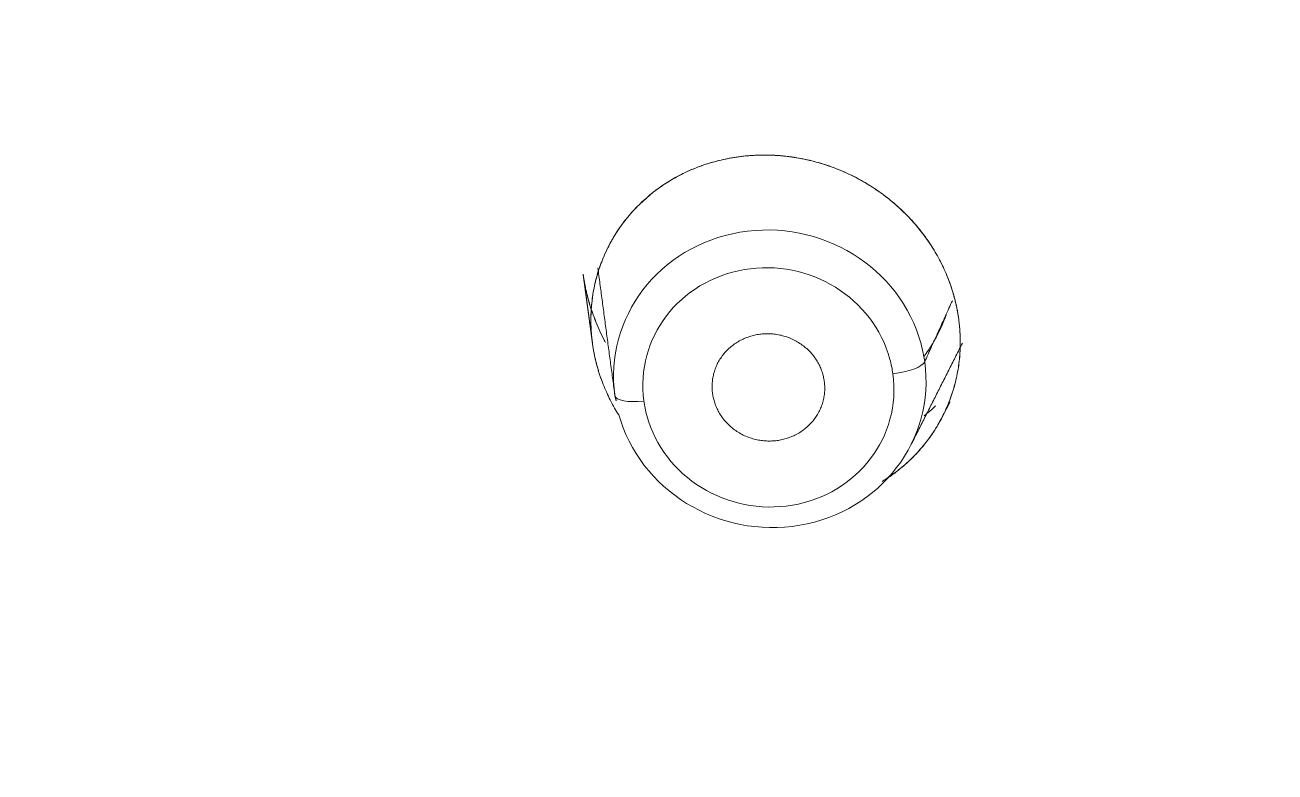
# Model space of a CAD drawing. Extents: x 6453 to 7582, y 0 to 827.
# Drawn here: x 6912.33 to 6924.52, y 484.94 to 492.23 of the extents above; entities that cross this region are included whole.
import ezdxf

# ---------------------------------------------------------------- set-up
doc = ezdxf.new("R2010")
doc.units = 0
doc.header["$LTSCALE"] = 30
doc.header["$MEASUREMENT"] = 0
doc.layers.add('1', color=7, linetype='CONTINUOUS')

msp = doc.modelspace()

# ---------------------------------------------------------------- linework, layer by layer
at = {"layer": '1', "color": 7, "linetype": 'Continuous', "lineweight": 18}
for p, q in [((6917.774, 489.795), (6917.864, 489.124)), ((6917.774, 489.795), (6917.864, 489.124)), ((6917.775, 489.787), (6917.865, 489.116)), ((6917.775, 489.787), (6917.865, 489.116)), ((6921.281, 488.412), (6921.351, 488.55)), ((6921.274, 488.397), (6921.281, 488.412))]:
    msp.add_line(p, q, dxfattribs=at)
for centre, major_axis, ratio, start_param, end_param in [((6959.952, 496.519), (-59.628, 0), 0.953717, 0, 1.529457), ((6959.952, 496.519), (-59.628, 0), 0.953717, 0, 1.529457), ((6919.594, 488.774), (-1.504, 0.254), 0.950356, 3.554809, 6.573626), ((6919.594, 488.774), (1.504, -0.254), 0.950356, 3.554809, 6.573626)]:
    msp.add_ellipse(centre, major_axis=major_axis, ratio=ratio, start_param=start_param, end_param=end_param, dxfattribs=at)
at = {"layer": '1', "color": 7, "linetype": 'Continuous', "lineweight": 13}
for centre, major_axis, ratio, start_param, end_param in [((6919.58, 488.69), (1.209, -0.205), 0.950356, 0.413216, 3.432033), ((6919.594, 488.774), (-1.504, 0.254), 0.950356, 3.432033, 3.554809), ((6919.58, 488.69), (1.209, -0.205), 0.950356, 0.290441, 0.413216), ((6920.81, 488.915), (0.297, 0.041), 0.298133, 4.618898, 6.097511), ((6919.58, 488.69), (1.209, -0.205), 0.950356, 3.554809, 6.573626), ((6918.381, 488.649), (0.297, 0.041), 0.298133, 3.140285, 4.618898), ((6919.58, 488.69), (1.209, -0.205), 0.950356, 3.432033, 3.554809)]:
    msp.add_ellipse(centre, major_axis=major_axis, ratio=ratio, start_param=start_param, end_param=end_param, dxfattribs=at)
at = {"layer": '1', "color": 7, "linetype": 'Continuous', "lineweight": 18}
for points, knots in [([(6962.419, 439.668), (6962.999, 439.691), (6964.676, 439.78), (6967.443, 440.04), (6970.703, 440.52), (6973.93, 441.172), (6977.115, 441.992), (6980.248, 442.979), (6983.318, 444.129), (6986.318, 445.439), (6989.237, 446.905), (6992.067, 448.523), (6994.799, 450.287), (6997.425, 452.192), (6999.937, 454.232), (7002.327, 456.402), (7004.588, 458.694), (7006.713, 461.101), (7008.695, 463.617), (7010.529, 466.233), (7012.208, 468.942), (7013.729, 471.735), (7015.085, 474.604), (7016.274, 477.54), (7017.291, 480.534), (7018.133, 483.576), (7018.799, 486.659), (7019.284, 489.772), (7019.59, 492.905), (7019.713, 496.05), (7019.655, 499.196), (7019.414, 502.335), (7018.993, 505.456), (7018.391, 508.55), (7017.612, 511.608), (7016.657, 514.62), (7015.53, 517.578), (7014.233, 520.471), (7012.77, 523.292), (7011.147, 526.031), (7009.368, 528.681), (7007.439, 531.234), (7005.364, 533.681), (7003.152, 536.015), (7000.807, 538.229), (6998.339, 540.316), (6995.753, 542.27), (6993.058, 544.085), (6990.263, 545.755), (6987.375, 547.276), (6984.403, 548.643), (6981.357, 549.85), (6978.245, 550.896), (6975.078, 551.776), (6971.865, 552.489), (6968.616, 553.031), (6965.34, 553.401), (6962.047, 553.598), (6958.749, 553.622), (6955.453, 553.471), (6952.172, 553.148), (6948.914, 552.652), (6945.69, 551.986), (6942.51, 551.151), (6939.382, 550.149), (6936.317, 548.985), (6933.324, 547.661), (6930.413, 546.181), (6927.591, 544.551), (6924.868, 542.774), (6922.252, 540.857), (6919.75, 538.805), (6917.371, 536.624), (6915.122, 534.322), (6913.01, 531.904), (6911.04, 529.379), (6909.22, 526.755), (6907.554, 524.038), (6906.048, 521.238), (6904.706, 518.363), (6903.532, 515.422), (6902.531, 512.423), (6901.704, 509.377), (6901.055, 506.291), (6900.585, 503.176), (6900.295, 500.041), (6900.188, 496.896), (6900.263, 493.75), (6900.519, 490.612), (6900.956, 487.493), (6901.573, 484.402), (6902.368, 481.348), (6903.339, 478.34), (6904.481, 475.388), (6905.793, 472.5), (6907.27, 469.686), (6908.907, 466.954), (6910.699, 464.313), (6912.642, 461.769), (6914.729, 459.332), (6916.953, 457.008), (6919.309, 454.805), (6921.788, 452.73), (6924.384, 450.788), (6927.088, 448.985), (6929.892, 447.328), (6932.788, 445.82), (6935.766, 444.468), (6938.818, 443.274), (6941.935, 442.243), (6945.107, 441.377), (6948.323, 440.68), (6951.575, 440.153), (6954.634, 439.822), (6956.606, 439.702), (6957.484, 439.668)], [0, 0, 0, 0, 0.004702, 0.013606, 0.022511, 0.031416, 0.040321, 0.049226, 0.058131, 0.067035, 0.07594, 0.084844, 0.093748, 0.102652, 0.111556, 0.120459, 0.129362, 0.138265, 0.147168, 0.15607, 0.164972, 0.173874, 0.182775, 0.191676, 0.200577, 0.209478, 0.218378, 0.227279, 0.236179, 0.245079, 0.253978, 0.262878, 0.271778, 0.280678, 0.289578, 0.298478, 0.307379, 0.316279, 0.32518, 0.334081, 0.342982, 0.351884, 0.360785, 0.369687, 0.37859, 0.387493, 0.396396, 0.405299, 0.414202, 0.423106, 0.43201, 0.440914, 0.449818, 0.458723, 0.467628, 0.476532, 0.485437, 0.494342, 0.503247, 0.512152, 0.521057, 0.529962, 0.538867, 0.547772, 0.556677, 0.565582, 0.574486, 0.583391, 0.592295, 0.601199, 0.610103, 0.619007, 0.62791, 0.636813, 0.645716, 0.654619, 0.663521, 0.672423, 0.681325, 0.690226, 0.699127, 0.708028, 0.716929, 0.725829, 0.734729, 0.743629, 0.752529, 0.761429, 0.770329, 0.779229, 0.788129, 0.797029, 0.805929, 0.814829, 0.82373, 0.832631, 0.841532, 0.850433, 0.859334, 0.868236, 0.877138, 0.886041, 0.894944, 0.903847, 0.91275, 0.921653, 0.930557, 0.939461, 0.948365, 0.95727, 0.966174, 0.975079, 0.983983, 0.992888, 1, 1, 1, 1]), ([(6995.778, 451.033), (6996.33, 451.416), (6997.748, 452.443), (6999.935, 454.234), (7002.327, 456.401), (7004.588, 458.694), (7006.713, 461.101), (7008.695, 463.617), (7010.529, 466.233), (7012.208, 468.942), (7013.729, 471.735), (7015.085, 474.604), (7016.274, 477.54), (7017.291, 480.534), (7018.133, 483.576), (7018.799, 486.659), (7019.284, 489.772), (7019.59, 492.905), (7019.713, 496.05), (7019.655, 499.196), (7019.414, 502.335), (7018.993, 505.456), (7018.391, 508.55), (7017.612, 511.608), (7016.657, 514.62), (7015.53, 517.578), (7014.233, 520.471), (7012.77, 523.292), (7011.147, 526.031), (7009.368, 528.681), (7007.439, 531.234), (7005.364, 533.681), (7003.152, 536.015), (7000.807, 538.229), (6998.339, 540.316), (6995.753, 542.27), (6993.058, 544.085), (6990.263, 545.755), (6987.375, 547.276), (6984.403, 548.643), (6981.357, 549.85), (6978.245, 550.896), (6975.078, 551.776), (6971.865, 552.489), (6968.616, 553.031), (6965.34, 553.401), (6962.047, 553.598), (6958.749, 553.622), (6955.453, 553.471), (6952.172, 553.148), (6948.914, 552.652), (6945.69, 551.986), (6942.51, 551.151), (6939.382, 550.149), (6936.317, 548.985), (6933.324, 547.661), (6930.413, 546.181), (6927.591, 544.551), (6924.868, 542.774), (6922.252, 540.857), (6919.75, 538.805), (6917.371, 536.624), (6915.122, 534.322), (6913.01, 531.904), (6911.04, 529.379), (6909.22, 526.755), (6907.554, 524.038), (6906.048, 521.238), (6904.706, 518.363), (6903.532, 515.422), (6902.531, 512.423), (6901.704, 509.377), (6901.055, 506.291), (6900.585, 503.176), (6900.295, 500.041), (6900.188, 496.896), (6900.263, 493.75), (6900.519, 490.612), (6900.956, 487.493), (6901.573, 484.402), (6902.368, 481.348), (6903.339, 478.34), (6904.481, 475.388), (6905.793, 472.5), (6907.27, 469.686), (6908.907, 466.954), (6910.699, 464.313), (6912.642, 461.769), (6914.729, 459.332), (6916.954, 457.009), (6919.307, 454.804), (6921.793, 452.736), (6923.685, 451.284), (6924.774, 450.56), (6924.962, 450.437)], [0, 0, 0, 0, 0.006833, 0.017845, 0.028856, 0.039868, 0.050878, 0.061889, 0.072899, 0.083908, 0.094918, 0.105926, 0.116935, 0.127943, 0.138951, 0.149959, 0.160966, 0.171973, 0.18298, 0.193987, 0.204994, 0.216001, 0.227008, 0.238016, 0.249023, 0.26003, 0.271038, 0.282046, 0.293055, 0.304063, 0.315072, 0.326082, 0.337091, 0.348102, 0.359112, 0.370123, 0.381134, 0.392146, 0.403157, 0.414169, 0.425182, 0.436194, 0.447207, 0.45822, 0.469233, 0.480246, 0.491259, 0.502272, 0.513286, 0.524299, 0.535313, 0.546326, 0.557339, 0.568352, 0.579365, 0.590378, 0.601391, 0.612403, 0.623416, 0.634428, 0.645439, 0.656451, 0.667462, 0.678472, 0.689483, 0.700493, 0.711502, 0.722512, 0.73352, 0.744529, 0.755537, 0.766545, 0.777553, 0.78856, 0.799567, 0.810574, 0.821581, 0.832588, 0.843595, 0.854602, 0.865609, 0.876617, 0.887624, 0.898632, 0.90964, 0.920649, 0.931657, 0.942666, 0.953676, 0.964686, 0.975696, 0.986706, 0.997717, 1, 1, 1, 1]), ([(6917.865, 489.116), (6917.864, 489.123), (6917.862, 489.137), (6917.86, 489.158), (6917.857, 489.179), (6917.856, 489.2), (6917.854, 489.221), (6917.852, 489.241), (6917.851, 489.262), (6917.85, 489.283), (6917.85, 489.304), (6917.849, 489.325), (6917.849, 489.346), (6917.85, 489.367), (6917.85, 489.388), (6917.851, 489.408), (6917.852, 489.429), (6917.854, 489.471), (6917.86, 489.535), (6917.872, 489.618), (6917.888, 489.701), (6917.916, 489.811), (6917.963, 489.946), (6918.036, 490.101), (6918.127, 490.248), (6918.27, 490.43), (6918.482, 490.629), (6918.733, 490.777), (6918.95, 490.863), (6919.12, 490.911), (6919.295, 490.943), (6919.474, 490.958), (6919.653, 490.956), (6919.83, 490.937), (6920.004, 490.902), (6920.171, 490.853), (6920.332, 490.789), (6920.487, 490.711), (6920.634, 490.62), (6920.773, 490.516), (6920.904, 490.4), (6921.022, 490.273), (6921.128, 490.137), (6921.204, 490.017), (6921.259, 489.917), (6921.296, 489.841), (6921.329, 489.763), (6921.353, 489.698), (6921.37, 489.648), (6921.381, 489.612), (6921.391, 489.576), (6921.4, 489.54), (6921.409, 489.504), (6921.417, 489.468), (6921.424, 489.431), (6921.43, 489.395), (6921.434, 489.37), (6921.436, 489.358)], [0, 0, 0, 0, 0.003842, 0.007683, 0.011523, 0.015363, 0.019203, 0.023044, 0.026887, 0.030731, 0.034577, 0.038427, 0.04228, 0.046136, 0.049998, 0.053864, 0.057735, 0.061612, 0.077338, 0.093024, 0.108704, 0.124414, 0.156749, 0.188899, 0.22119, 0.253947, 0.318993, 0.382775, 0.414663, 0.44671, 0.479081, 0.510956, 0.542577, 0.574412, 0.605406, 0.636029, 0.666079, 0.696092, 0.726319, 0.756672, 0.787401, 0.817725, 0.847956, 0.87841, 0.893596, 0.908756, 0.92393, 0.939159, 0.945952, 0.952729, 0.959493, 0.966247, 0.972995, 0.979741, 0.986488, 0.99324, 1, 1, 1, 1]), ([(6917.865, 489.116), (6917.864, 489.123), (6917.862, 489.137), (6917.86, 489.158), (6917.857, 489.179), (6917.856, 489.2), (6917.854, 489.221), (6917.852, 489.241), (6917.851, 489.262), (6917.85, 489.283), (6917.85, 489.304), (6917.849, 489.325), (6917.849, 489.346), (6917.85, 489.367), (6917.85, 489.388), (6917.851, 489.408), (6917.852, 489.429), (6917.854, 489.471), (6917.86, 489.535), (6917.872, 489.618), (6917.888, 489.701), (6917.916, 489.811), (6917.963, 489.946), (6918.036, 490.101), (6918.127, 490.248), (6918.27, 490.43), (6918.482, 490.629), (6918.733, 490.777), (6918.95, 490.863), (6919.12, 490.911), (6919.295, 490.943), (6919.474, 490.958), (6919.653, 490.956), (6919.83, 490.937), (6920.004, 490.902), (6920.171, 490.853), (6920.332, 490.789), (6920.487, 490.711), (6920.634, 490.62), (6920.773, 490.516), (6920.904, 490.4), (6921.022, 490.273), (6921.128, 490.137), (6921.204, 490.017), (6921.259, 489.917), (6921.296, 489.841), (6921.329, 489.763), (6921.353, 489.698), (6921.37, 489.648), (6921.381, 489.612), (6921.391, 489.576), (6921.4, 489.54), (6921.409, 489.504), (6921.417, 489.468), (6921.424, 489.431), (6921.43, 489.395), (6921.434, 489.37), (6921.436, 489.358)], [0, 0, 0, 0, 0.003842, 0.007683, 0.011523, 0.015363, 0.019203, 0.023044, 0.026887, 0.030731, 0.034577, 0.038427, 0.04228, 0.046136, 0.049998, 0.053864, 0.057735, 0.061612, 0.077338, 0.093024, 0.108704, 0.124414, 0.156749, 0.188899, 0.22119, 0.253947, 0.318993, 0.382775, 0.414663, 0.44671, 0.479081, 0.510956, 0.542577, 0.574412, 0.605406, 0.636029, 0.666079, 0.696092, 0.726319, 0.756672, 0.787401, 0.817725, 0.847956, 0.87841, 0.893596, 0.908756, 0.92393, 0.939159, 0.945952, 0.952729, 0.959493, 0.966247, 0.972995, 0.979741, 0.986488, 0.99324, 1, 1, 1, 1]), ([(6921.436, 489.358), (6921.435, 489.365), (6921.433, 489.378), (6921.43, 489.398), (6921.426, 489.419), (6921.423, 489.439), (6921.419, 489.459), (6921.415, 489.479), (6921.41, 489.499), (6921.405, 489.519), (6921.401, 489.54), (6921.395, 489.56), (6921.39, 489.58), (6921.384, 489.6), (6921.378, 489.62), (6921.372, 489.64), (6921.366, 489.66), (6921.352, 489.7), (6921.33, 489.76), (6921.296, 489.839), (6921.259, 489.916), (6921.206, 490.015), (6921.13, 490.133), (6921.026, 490.268), (6920.907, 490.397), (6920.78, 490.511), (6920.646, 490.611), (6920.504, 490.701), (6920.345, 490.783), (6920.184, 490.848), (6920.012, 490.9), (6919.827, 490.939), (6919.671, 490.954), (6919.552, 490.957), (6919.487, 490.956), (6919.425, 490.953), (6919.362, 490.949), (6919.287, 490.94), (6919.201, 490.926), (6919.111, 490.907), (6919.012, 490.881), (6918.901, 490.844), (6918.789, 490.797), (6918.679, 490.741), (6918.574, 490.678), (6918.461, 490.599), (6918.347, 490.502), (6918.229, 490.38), (6918.123, 490.243), (6918.032, 490.092), (6917.96, 489.938), (6917.913, 489.799), (6917.882, 489.675), (6917.863, 489.566), (6917.852, 489.455), (6917.849, 489.368), (6917.85, 489.306), (6917.851, 489.268), (6917.853, 489.23), (6917.856, 489.192), (6917.86, 489.154), (6917.863, 489.129), (6917.865, 489.116)], [0, 0, 0, 0, 0.003718, 0.007442, 0.011172, 0.014909, 0.018651, 0.022399, 0.026153, 0.029913, 0.033679, 0.037452, 0.04123, 0.045015, 0.048805, 0.052602, 0.056405, 0.060214, 0.075564, 0.090905, 0.106239, 0.121567, 0.150728, 0.180688, 0.211794, 0.243276, 0.270331, 0.299196, 0.33122, 0.363886, 0.390061, 0.425489, 0.463242, 0.473406, 0.48894, 0.497764, 0.506337, 0.522869, 0.538515, 0.5532, 0.572836, 0.594147, 0.617136, 0.639714, 0.66232, 0.684954, 0.71606, 0.74611, 0.780285, 0.813667, 0.845319, 0.875619, 0.896304, 0.916936, 0.937514, 0.95804, 0.965105, 0.972141, 0.979148, 0.986127, 0.993078, 1, 1, 1, 1]), ([(6921.436, 489.358), (6921.435, 489.365), (6921.433, 489.378), (6921.43, 489.398), (6921.426, 489.419), (6921.423, 489.439), (6921.419, 489.459), (6921.415, 489.479), (6921.41, 489.499), (6921.405, 489.519), (6921.401, 489.54), (6921.395, 489.56), (6921.39, 489.58), (6921.384, 489.6), (6921.378, 489.62), (6921.372, 489.64), (6921.366, 489.66), (6921.352, 489.7), (6921.33, 489.76), (6921.296, 489.839), (6921.259, 489.916), (6921.206, 490.015), (6921.13, 490.133), (6921.026, 490.268), (6920.907, 490.397), (6920.78, 490.511), (6920.646, 490.611), (6920.504, 490.701), (6920.345, 490.783), (6920.184, 490.848), (6920.012, 490.9), (6919.844, 490.935), (6919.687, 490.953), (6919.568, 490.957), (6919.486, 490.956), (6919.425, 490.953), (6919.362, 490.949), (6919.287, 490.94), (6919.201, 490.926), (6919.111, 490.907), (6919.012, 490.881), (6918.901, 490.844), (6918.789, 490.797), (6918.679, 490.741), (6918.574, 490.678), (6918.461, 490.599), (6918.347, 490.502), (6918.229, 490.38), (6918.123, 490.243), (6918.032, 490.092), (6917.96, 489.938), (6917.916, 489.807), (6917.888, 489.7), (6917.872, 489.618), (6917.86, 489.534), (6917.853, 489.465), (6917.851, 489.412), (6917.849, 489.375), (6917.849, 489.338), (6917.85, 489.3), (6917.851, 489.263), (6917.853, 489.226), (6917.856, 489.19), (6917.86, 489.153), (6917.863, 489.129), (6917.865, 489.116)], [0, 0, 0, 0, 0.003718, 0.007442, 0.011172, 0.014908, 0.01865, 0.022398, 0.026152, 0.029913, 0.033679, 0.037451, 0.041229, 0.045014, 0.048804, 0.052601, 0.056404, 0.060213, 0.075562, 0.090904, 0.106237, 0.121565, 0.150725, 0.180685, 0.21179, 0.243272, 0.270327, 0.299191, 0.331214, 0.36388, 0.390054, 0.425482, 0.453983, 0.473858, 0.488941, 0.497765, 0.506338, 0.52287, 0.538515, 0.5532, 0.572836, 0.594146, 0.617135, 0.639713, 0.662318, 0.684952, 0.716057, 0.746107, 0.780281, 0.813663, 0.845314, 0.875613, 0.891367, 0.907109, 0.92284, 0.938559, 0.945479, 0.952377, 0.95925, 0.9661, 0.972927, 0.97973, 0.98651, 0.993267, 1, 1, 1, 1]), ([(6917.992, 489.129), (6917.988, 489.136), (6917.968, 489.173), (6917.936, 489.239), (6917.897, 489.329), (6917.869, 489.403), (6917.85, 489.461), (6917.837, 489.502), (6917.826, 489.542), (6917.815, 489.583), (6917.805, 489.624), (6917.796, 489.664), (6917.788, 489.705), (6917.781, 489.746), (6917.777, 489.773), (6917.775, 489.787)], [0, 0, 0, 0, 0.036025, 0.175773, 0.315394, 0.454893, 0.516308, 0.57751, 0.638501, 0.699279, 0.759846, 0.820201, 0.880345, 0.940278, 1, 1, 1, 1]), ([(6917.775, 489.787), (6917.776, 489.779), (6917.779, 489.765), (6917.782, 489.743), (6917.786, 489.721), (6917.79, 489.699), (6917.794, 489.678), (6917.798, 489.656), (6917.803, 489.634), (6917.808, 489.613), (6917.813, 489.591), (6917.818, 489.57), (6917.824, 489.548), (6917.83, 489.526), (6917.836, 489.505), (6917.843, 489.484), (6917.85, 489.462), (6917.857, 489.441), (6917.872, 489.396), (6917.898, 489.328), (6917.936, 489.238), (6917.969, 489.172), (6917.988, 489.136), (6917.992, 489.129)], [0, 0, 0, 0, 0.032098, 0.064189, 0.096274, 0.128359, 0.160447, 0.192542, 0.224647, 0.256767, 0.288904, 0.321063, 0.353248, 0.385462, 0.417708, 0.449992, 0.482315, 0.514682, 0.547097, 0.686708, 0.825953, 0.96513, 1, 1, 1, 1]), ([(6917.775, 489.787), (6917.776, 489.779), (6917.779, 489.765), (6917.782, 489.743), (6917.786, 489.721), (6917.79, 489.699), (6917.794, 489.678), (6917.798, 489.656), (6917.803, 489.634), (6917.808, 489.613), (6917.813, 489.591), (6917.818, 489.57), (6917.824, 489.548), (6917.83, 489.526), (6917.836, 489.505), (6917.843, 489.484), (6917.85, 489.462), (6917.857, 489.441), (6917.872, 489.396), (6917.898, 489.328), (6917.936, 489.238), (6917.969, 489.172), (6917.988, 489.136), (6917.992, 489.129)], [0, 0, 0, 0, 0.032098, 0.064189, 0.096274, 0.128359, 0.160447, 0.192542, 0.224647, 0.256767, 0.288904, 0.321063, 0.353248, 0.385462, 0.417708, 0.449992, 0.482315, 0.514682, 0.547097, 0.686708, 0.825953, 0.96513, 1, 1, 1, 1]), ([(6917.992, 489.129), (6917.988, 489.136), (6917.968, 489.173), (6917.936, 489.239), (6917.897, 489.329), (6917.869, 489.403), (6917.85, 489.461), (6917.837, 489.502), (6917.826, 489.542), (6917.815, 489.583), (6917.805, 489.624), (6917.796, 489.664), (6917.788, 489.705), (6917.781, 489.746), (6917.777, 489.773), (6917.775, 489.787)], [0, 0, 0, 0, 0.036025, 0.175773, 0.315394, 0.454893, 0.516308, 0.57751, 0.638501, 0.699279, 0.759846, 0.820201, 0.880345, 0.940278, 1, 1, 1, 1]), ([(6921.312, 489.395), (6921.287, 489.322), (6921.256, 489.251), (6921.195, 489.138), (6921.169, 489.094), (6921.126, 489.031), (6921.112, 489.012), (6921.098, 488.993)], [0, 0, 0, 0, 0.508192, 0.508192, 0.845973, 0.845973, 1, 1, 1, 1]), ([(6920.691, 487.773), (6920.702, 487.78), (6920.764, 487.819), (6920.867, 487.894), (6920.988, 488.004), (6921.096, 488.122), (6921.193, 488.254), (6921.278, 488.399), (6921.345, 488.549), (6921.388, 488.677), (6921.414, 488.782), (6921.43, 488.864), (6921.442, 488.946), (6921.448, 489.015), (6921.45, 489.071), (6921.451, 489.112), (6921.451, 489.153), (6921.45, 489.195), (6921.448, 489.236), (6921.445, 489.277), (6921.441, 489.317), (6921.437, 489.345), (6921.436, 489.358)], [0, 0, 0, 0, 0.020717, 0.117652, 0.204262, 0.285161, 0.378354, 0.47048, 0.559078, 0.645294, 0.689999, 0.734735, 0.779506, 0.824314, 0.846521, 0.868656, 0.890721, 0.912716, 0.934641, 0.956496, 0.978282, 1, 1, 1, 1]), ([(6920.691, 487.773), (6920.702, 487.78), (6920.764, 487.819), (6920.867, 487.894), (6920.988, 488.004), (6921.096, 488.122), (6921.193, 488.254), (6921.278, 488.399), (6921.345, 488.549), (6921.388, 488.677), (6921.414, 488.782), (6921.43, 488.864), (6921.442, 488.946), (6921.448, 489.015), (6921.45, 489.071), (6921.451, 489.112), (6921.451, 489.153), (6921.45, 489.195), (6921.448, 489.236), (6921.445, 489.277), (6921.441, 489.317), (6921.437, 489.345), (6921.436, 489.358)], [0, 0, 0, 0, 0.020717, 0.117652, 0.204262, 0.285161, 0.378354, 0.47048, 0.559078, 0.645294, 0.689999, 0.734735, 0.779506, 0.824314, 0.846521, 0.868656, 0.890721, 0.912716, 0.934641, 0.956496, 0.978282, 1, 1, 1, 1]), ([(6921.436, 489.358), (6921.437, 489.351), (6921.438, 489.337), (6921.441, 489.317), (6921.443, 489.296), (6921.445, 489.275), (6921.447, 489.255), (6921.448, 489.234), (6921.449, 489.213), (6921.45, 489.193), (6921.451, 489.172), (6921.451, 489.151), (6921.451, 489.131), (6921.451, 489.11), (6921.451, 489.089), (6921.45, 489.069), (6921.449, 489.048), (6921.447, 489.006), (6921.441, 488.945), (6921.43, 488.863), (6921.414, 488.782), (6921.387, 488.675), (6921.344, 488.545), (6921.275, 488.394), (6921.191, 488.251), (6921.091, 488.117), (6920.978, 487.993), (6920.864, 487.893), (6920.787, 487.836), (6920.754, 487.813)], [0, 0, 0, 0, 0.011512, 0.023014, 0.03451, 0.046001, 0.057488, 0.068975, 0.080462, 0.091952, 0.103447, 0.114949, 0.126459, 0.137979, 0.149512, 0.161059, 0.172622, 0.184204, 0.230563, 0.276799, 0.323032, 0.369385, 0.462599, 0.555873, 0.649762, 0.74442, 0.838958, 0.93288, 1, 1, 1, 1]), ([(6921.436, 489.358), (6921.437, 489.351), (6921.438, 489.337), (6921.441, 489.317), (6921.443, 489.296), (6921.445, 489.275), (6921.447, 489.255), (6921.448, 489.234), (6921.449, 489.213), (6921.45, 489.193), (6921.451, 489.172), (6921.451, 489.151), (6921.451, 489.131), (6921.451, 489.11), (6921.451, 489.089), (6921.45, 489.069), (6921.449, 489.048), (6921.447, 489.006), (6921.441, 488.945), (6921.43, 488.863), (6921.414, 488.782), (6921.387, 488.675), (6921.344, 488.545), (6921.275, 488.394), (6921.191, 488.251), (6921.091, 488.117), (6920.978, 487.993), (6920.864, 487.893), (6920.787, 487.836), (6920.754, 487.813)], [0, 0, 0, 0, 0.011512, 0.023014, 0.03451, 0.046001, 0.057488, 0.068975, 0.080462, 0.091952, 0.103447, 0.114949, 0.126459, 0.137979, 0.149512, 0.161059, 0.172622, 0.184204, 0.230563, 0.276799, 0.323032, 0.369385, 0.462599, 0.555873, 0.649762, 0.74442, 0.838958, 0.93288, 1, 1, 1, 1]), ([(6917.865, 489.116), (6917.866, 489.11), (6917.868, 489.096), (6917.871, 489.076), (6917.874, 489.056), (6917.878, 489.036), (6917.882, 489.016), (6917.886, 488.996), (6917.89, 488.976), (6917.895, 488.956), (6917.9, 488.936), (6917.905, 488.916), (6917.91, 488.896), (6917.916, 488.876), (6917.922, 488.856), (6917.928, 488.836), (6917.934, 488.816), (6917.948, 488.776), (6917.97, 488.717), (6918.003, 488.639), (6918.04, 488.562), (6918.078, 488.49), (6918.106, 488.444), (6918.119, 488.424)], [0, 0, 0, 0, 0.027592, 0.055229, 0.082909, 0.110634, 0.138402, 0.166215, 0.194072, 0.221973, 0.249918, 0.277908, 0.305942, 0.33402, 0.362143, 0.39031, 0.418521, 0.446777, 0.560596, 0.674376, 0.788121, 0.901832, 1, 1, 1, 1]), ([(6918.038, 488.567), (6918.026, 488.591), (6918.002, 488.64), (6917.97, 488.717), (6917.945, 488.783), (6917.928, 488.836), (6917.916, 488.875), (6917.905, 488.915), (6917.895, 488.955), (6917.886, 488.995), (6917.878, 489.035), (6917.871, 489.076), (6917.867, 489.103), (6917.865, 489.116)], [0, 0, 0, 0, 0.136748, 0.282074, 0.427703, 0.499433, 0.571038, 0.642551, 0.714009, 0.785447, 0.856901, 0.928407, 1, 1, 1, 1]), ([(6917.865, 489.116), (6917.866, 489.11), (6917.868, 489.096), (6917.871, 489.076), (6917.874, 489.056), (6917.878, 489.036), (6917.882, 489.016), (6917.886, 488.996), (6917.89, 488.976), (6917.895, 488.956), (6917.9, 488.936), (6917.905, 488.916), (6917.91, 488.896), (6917.916, 488.876), (6917.922, 488.856), (6917.928, 488.836), (6917.934, 488.816), (6917.948, 488.776), (6917.97, 488.717), (6918.003, 488.639), (6918.04, 488.562), (6918.078, 488.49), (6918.106, 488.444), (6918.119, 488.424)], [0, 0, 0, 0, 0.027592, 0.055229, 0.082909, 0.110634, 0.138402, 0.166215, 0.194072, 0.221973, 0.249918, 0.277908, 0.305942, 0.33402, 0.362143, 0.39031, 0.418521, 0.446777, 0.560596, 0.674376, 0.788121, 0.901832, 1, 1, 1, 1]), ([(6918.081, 488.487), (6918.081, 488.487), (6918.067, 488.512), (6918.04, 488.562), (6918.003, 488.639), (6917.97, 488.717), (6917.945, 488.783), (6917.928, 488.836), (6917.916, 488.875), (6917.905, 488.915), (6917.895, 488.955), (6917.886, 488.995), (6917.878, 489.035), (6917.871, 489.076), (6917.867, 489.103), (6917.865, 489.116)], [0, 0, 0, 0, 0.000041, 0.12621, 0.252116, 0.378021, 0.504187, 0.566331, 0.628366, 0.690322, 0.75223, 0.814121, 0.876025, 0.937975, 1, 1, 1, 1]), ([(6921.098, 488.412), (6921.107, 488.419), (6921.146, 488.451), (6921.184, 488.484), (6921.211, 488.51)], [0, 0, 0, 0, 0.243344, 1, 1, 1, 1]), ([(6921.098, 488.412), (6921.107, 488.419), (6921.146, 488.451), (6921.184, 488.484), (6921.211, 488.51)], [0, 0, 0, 0, 0.243344, 1, 1, 1, 1])]:
    msp.add_open_spline(points, degree=3, knots=knots, dxfattribs=at)
msp.add_rational_spline([(6900.323, 496.519), (6900.323, 441.954), (6957.487, 439.699)], [1, 0.715597051235, 0.983511684925], degree=2, dxfattribs=at)
msp.add_rational_spline([(6900.323, 496.519), (6900.323, 441.954), (6957.487, 439.699)], [1, 0.715597051235, 0.983511684925], degree=2, dxfattribs=at)
for points in [[(6918.084, 488.608), (6917.917, 489.857)], [(6920.969, 488.126), (6921.472, 489.122)], [(6918.084, 488.608), (6918.096, 488.56)]]:
    msp.add_open_spline(points, degree=1, dxfattribs=at)
at = {"layer": '1', "color": 7, "linetype": 'Continuous', "lineweight": 13}
msp.add_open_spline([(6921.374, 489.536), (6921.104, 488.939)], degree=1, dxfattribs=at)
at = {"layer": '1', "color": 7, "linetype": 'Continuous', "lineweight": 18}
for points in [[(6919.036, 488.63), (6918.964, 489.15), (6919.508, 489.21), (6920.053, 489.27), (6920.125, 488.75)], [(6919.036, 488.63), (6919.107, 488.11), (6919.652, 488.17), (6920.196, 488.23), (6920.125, 488.75)]]:
    msp.add_rational_spline(points, [1, 0.707106781187, 1, 0.707106781187, 1], degree=2, knots=[0, 0, 0, 0.5, 0.5, 1, 1, 1], dxfattribs=at)

doc.saveas('drawing.dxf')
